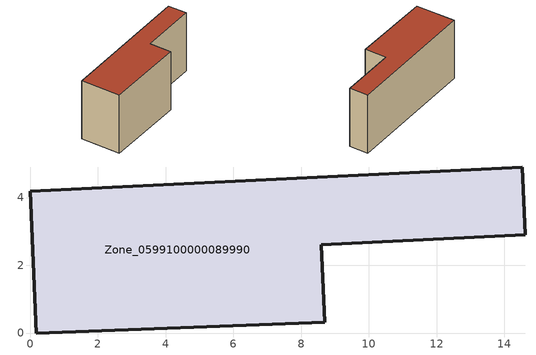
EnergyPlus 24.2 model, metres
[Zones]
Zone_0599100000089990
 floor ground (C_G): 0,4.19 14.54,4.9 14.62,2.9 8.6,2.61 8.71,0.31 0.18,0 z0
 wall outside (C_F): 0.18,0 8.71,0.31 8.6,2.61 14.62,2.9 14.54,4.9 0,4.19 0.18,0 z0:6.58
 roof outside (C_R): 14.54,4.9 0,4.19 0.18,0 8.71,0.31 8.6,2.61 14.62,2.9 z6.58
[BUILDING]
Pand.0599100000089990: North Axis=0; Terrain=City; Loads Convergence Tolerance Value=0.04; Temperature Convergence Tolerance Value=0.4; Solar Distribution=FullExterior; Maximum Number of Warmup Days=25; Minimum Number of Warmup Days=1
[Site:Location]
Rotterdam.The.Hague.AP_ZH_NLD Design_Conditions: Latitude=51.96; Longitude=4.45; Time Zone=1; Elevation=-4.5
[SITE:GROUNDTEMPERATURE:BUILDINGSURFACE]
18, 18, 18, 18, 18, 18, 18, 18, 18, 18, 18, 18
[MATERIAL] Thermal Absorptance=0.9; Solar Absorptance=0.7; Visible Absorptance=0.7
Name | Roughness | Thickness | Conductivity | Density | Specific Heat
G.TI.1946 | MediumSmooth | 0.15 | 1 | 540 | 1210
F.TI.1946 | Rough | 0.3 | 0.857143 | 1920 | 840
R.TI.1946 | MediumRough | 0.2 | 0.1 | 1500 | 1000
[CONSTRUCTION]
C_G: G.TI.1946
C_F: F.TI.1946
C_R: R.TI.1946
[ZONE]
Zone_0599100000089990: Type=1; Multiplier=1; Ceiling Height=Autocalculate; Volume=Autocalculate; Floor Area=autocalculate; Part of Total Floor Area=Yes
[ZONEINFILTRATION:DESIGNFLOWRATE]
Infil_Zone_0599100000089990: Zone or ZoneList or Space or SpaceList=Zone_0599100000089990; Schedule=AlwaysOn; Design Flow Rate Calculation Method=Flow/Area; Flow Rate per Floor Area=0.003; Constant Term Coefficient=1; Temperature Term Coefficient=0; Velocity Term Coefficient=0; Velocity Squared Term Coefficient=0
[HVACTEMPLATE:ZONE:IDEALLOADSAIRSYSTEM]
Zone_0599100000089990: Maximum Heating Supply Air Temperature=50; Minimum Cooling Supply Air Temperature=13; Maximum Heating Supply Air Humidity Ratio=0.0156; Minimum Cooling Supply Air Humidity Ratio=0.0077; Heating Limit=NoLimit; Cooling Limit=NoLimit; Dehumidification Control Type=ConstantSensibleHeatRatio; Cooling Sensible Heat Ratio=0.7; Dehumidification Setpoint=60; Humidification Control Type=None; Humidification Setpoint=30; Outdoor Air Method=None; Outdoor Air Flow Rate per Person=0.00944; Outdoor Air Flow Rate per Zone Floor Area=0; Outdoor Air Flow Rate per Zone=0; Demand Controlled Ventilation Type=None; Outdoor Air Economizer Type=NoEconomizer; Heat Recovery Type=None; Sensible Heat Recovery Effectiveness=0.7; Latent Heat Recovery Effectiveness=0.65
[ZONECONTROL:THERMOSTAT]
ThermostatControl_Zone_0599100000089990: Zone or ZoneList=Zone_0599100000089990; Control Type Schedule=DualSetpointControlType; Control 1=Thermostat_Zone_0599100000089990; Temperature Difference Between Cutout And Setpoint=0
[THERMOSTATSETPOINT:DUALSETPOINT]
Thermostat_Zone_0599100000089990: Heating Setpoint Temperature Schedule=HeatingSetpoint_Zone_0599100000089990; Cooling Setpoint Temperature Schedule=CoolingSetpoint_Zone_0599100000089990
[SCHEDULE:COMPACT]
HeatingSetpoint_Zone_0599100000089990: Through: 12/31, For: AllDays, Until: 24:00, 21
CoolingSetpoint_Zone_0599100000089990: Through: 12/31, For: AllDays, Until: 24:00, 24
DualSetpointControlType: Through: 12/31, For: AllDays, Until: 24:00, 4
AlwaysOn: Through: 12/31, For: AllDays, Until: 24:00, 1
